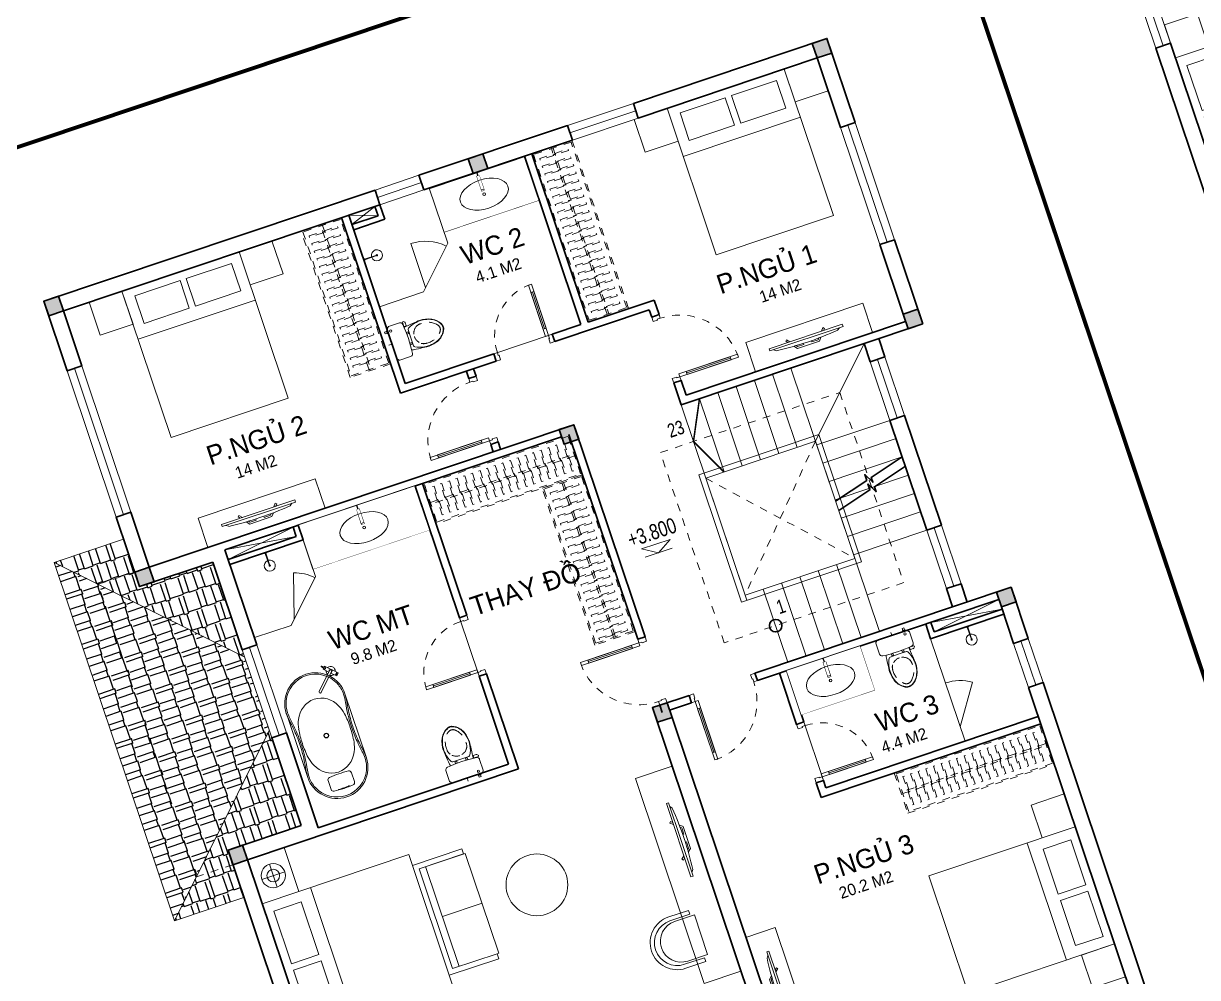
# Model space of a CAD drawing. Header units: metres. Extents: x 568336 to 569219, y 2065964 to 2066430.
# Drawn here: x 568359.15 to 568374.36, y 2066058.26 to 2066070.62 of the extents above; entities that cross this region are included whole.
import ezdxf

# ---------------------------------------------------------------- set-up
doc = ezdxf.new("R2010")
doc.units = ezdxf.units.M
for name, pattern in [('CENTER', [2, 1.25, -0.25, 0.25, -0.25]), ('DASHED', [0.75, 0.5, -0.25]), ('HIDDEN', [0.375, 0.25, -0.125]), ('HIDDEN2', [0.1875, 0.125, -0.0625]), ('X-5M-G-MB PHONGNGU$0$HIDDEN2', [0.1875, 0.125, -0.0625]), ('xref-thap C (mb tang 32-2)$0$HIDDEN', [0.375, 0.25, -0.125]), ('Xref-VCMT-BT3 - tuong bao$0$HIDDEN', [0.375, 0.25, -0.125])]:
    doc.linetypes.add(name, pattern=pattern)
doc.layers.get('0').update_dxf_attribs({"linetype": 'CONTINUOUS'})
doc.layers.get('DEFPOINTS').update_dxf_attribs({"linetype": 'CONTINUOUS'})
for name, color, linetype, lineweight in [('-CONCRETE', 1, 'CONTINUOUS', 35), ('-DOOR', 137, 'CONTINUOUS', 9), ('-FURNITURE', 46, 'CONTINUOUS', 9), ('-HIDE', 3, 'HIDDEN', 13), ('-KH', 143, 'CONTINUOUS', 13), ('-LINE1', 7, 'CONTINUOUS', 18), ('-RANH GIOI KHU DAT', 12, 'CENTER', 18), ('-TEXT', 7, 'CONTINUOUS', 15), ('-WALL', 4, 'CONTINUOUS', 35), ('Bighome_khuat', 251, 'DASHED', 5), ('TEXT25', 2, 'CONTINUOUS', 13)]:
    doc.layers.add(name, color=color, linetype=linetype, lineweight=lineweight)
doc.layers.add('-HATCH CONCRETE', color=54, linetype='CONTINUOUS')
doc.layers.add('13. NET HATCH', color=252, linetype='CONTINUOUS')
doc.styles.add('1', font='arial.ttf')
doc.styles.add('T1', font='', dxfattribs={"height": 200})
doc.styles.get('T1').set_extended_font_data('VNgeometric Light')

# ---------------------------------------------------------------- blocks, each defined once
blk = doc.blocks.new('A$C32e20c34')
blk.add_line((657, 2050), (657, 450))
for points in [[(0, 2050), (450, 2050), (450, 2500), (0, 2500)], [(109, 1910), (485.5, 1910), (485.5, 1292.5), (109, 1292.5)], [(109, 590), (485.5, 590), (485.5, 1207.5), (109, 1207.5)], [(0, 450), (450, 450), (450, 0), (0, 0)]]:
    blk.add_lwpolyline(points, close=True)
blk.add_lwpolyline([(0, 2050), (2000, 2050), (2000, 450), (0, 450), (0, 2050)])
blk = doc.blocks.new('A$C5C575821')
at = {"layer": '-CONCRETE'}
h = blk.add_hatch(color=256, dxfattribs=at)
h.dxf.hatch_style = 1
h.paths.add_polyline_path([(0, 200), (0, 0), (200, 0), (200, 200)])
blk.add_lwpolyline([(0, 0), (200, 0), (200, 200), (0, 200)], close=True, dxfattribs=at)
blk = doc.blocks.new('LUOI M1')
at = {"layer": '-WALL'}
for p in [(-200, 13100), (4600, 13100), (8100, 13100), (-200, 9400), (4600, 9400), (8100, 9400), (-200, 5600), (4600, 5600), (8100, 5600), (-200, -200), (4600, -200), (8100, -200)]:
    blk.add_blockref('A$C5C575821', p, dxfattribs=at)
blk = doc.blocks.new('BT1-T2')
at = {"layer": '-DOOR'}
blk.add_lwpolyline([(203987, 45426), (204187, 45426), (204187, 44626), (203987, 44626)], close=True, dxfattribs=at)
blk.add_lwpolyline([(204087, 45426), (204087, 44626)], dxfattribs=at)
at = {"layer": '-RANH GIOI KHU DAT', "linetype": 'HIDDEN', "ltscale": 10, "const_width": 50}
blk.add_lwpolyline([(193687, 28101), (206187, 28101), (206187, 48101), (193687, 48101)], close=True, dxfattribs=at)
at = {"layer": '-WALL'}
for p, q in [((203987, 42201), (203987, 44626)), ((204187, 44626), (203987, 44626)), ((204187, 42201), (204187, 44626))]:
    blk.add_line(p, q, dxfattribs=at)
at = {"layer": '-CONCRETE', "xscale": -1}
blk.add_blockref('LUOI M1', (203987, 32801), dxfattribs=at)
at = {"layer": '-FURNITURE', "rotation": 180}
blk.add_blockref('A$C32e20c34', (203987, 44876), dxfattribs=at)
blk = doc.blocks.new('Sink_Cicle')
blk.add_lwpolyline([(17, -50), (-17, -50), (-18, -252), (17, -252)], close=True)
blk.add_circle((0, -300), 17.5)
at = {"layer": 'DEFPOINTS'}
blk.add_line((0, -100), (0, 0), dxfattribs=at)
blk.add_wipeout([(17, -50), (-17, -50), (-18, -252), (17, -252)])
at = {"layer": '-FURNITURE', "linetype": 'Continuous'}
blk.add_ellipse((0, -300), major_axis=(-325, 0), ratio=0.584615, dxfattribs=at)
blk.add_line((-18, -237), (17, -237))
blk = doc.blocks.new('*U192')
at = {"ltscale": 300}
blk.add_lwpolyline([(0, 0), (1300, 0), (1300, -600), (0, -600)], close=True, dxfattribs=at)
blk.add_wipeout([(0, 0), (1300, 0), (1300, -600), (0, -600)], dxfattribs=at)
blk.add_blockref('Sink_Cicle', (650, 0), dxfattribs=at)
blk = doc.blocks.new('*U88')
at = {"color": 251}
blk.add_line((-70, 100), (-70, 700), dxfattribs=at)
for points in [[(-50, 0), (-50, 800), (-90, 800), (-90, 0)], [(-50, 100), (-90, 100), (-90, 700), (-50, 700)], [(-900, -100), (-840, -100), (-840, -40), (-850, -40), (-850, 0), (-900, 0)], [(0, -100), (-60, -100), (-60, -40), (-50, -40), (-50, 0), (0, 0)]]:
    blk.add_lwpolyline(points, close=True)
at = {"layer": 'Bighome_khuat', "linetype": 'Xref-VCMT-BT3 - tuong bao$0$HIDDEN'}
blk.add_arc((-50, 0), 800, 90, 180, dxfattribs=at)
blk = doc.blocks.new('*U191')
at = {"ltscale": 300}
blk.add_lwpolyline([(0, 0), (1600, 0), (1600, -600), (0, -600)], close=True, dxfattribs=at)
blk.add_wipeout([(0, 0), (1600, 0), (1600, -600), (0, -600)], dxfattribs=at)
blk.add_blockref('Sink_Cicle', (800, 0), dxfattribs=at)
blk = doc.blocks.new('A$C52EE6B0C')
for p, q in [((-17.21, 15.73), (17.22, 15.73)), ((-17.21, -15.76), (17.25, -15.76))]:
    blk.add_line(p, q)
for radius in [1.2, 1.06]:
    blk.add_circle((0, -0.01), radius)
for centre, radius, start, end in [((-17.24, -0.01), 15.75, 90.00005, 180.00602), ((-17.21, 0), 15.03, 114.01434, 180.05883), ((-17.26, 0.1), 14.92, 89.8926, 114.01434), ((-18.18, -21.57), 37.31, 80.32537, 88.55949), ((-17.86, -16.41), 31.44, 80.9553, 88.85173), ((3.49, 116.01), 102.69, 260.80643, 264.35645), ((-5.42, -2.21), 14.69, 98.51976, 117.85129), ((10, 158.8), 145.24, 261.32176, 262.65662), ((-0.88, 77.07), 62.8, 262.97229, 270.8035), ((-0.26, -36.68), 49.55, 89.69838, 98.51976), ((-0.44, 89.41), 75.84, 265.33614, 270.33552), ((0.89, 77.07), 62.8, 269.1965, 277.02771), ((0.58, 84.46), 70.9, 269.53626, 275.75097), ((0.27, -36.68), 49.55, 81.48024, 90.30162), ((5.43, -2.21), 14.69, 62.14871, 81.48024), ((-18.44, 226.88), 214.55, 276.99221, 278.59677), ((-9.99, 158.8), 145.24, 277.34338, 278.67824), ((18.19, -21.57), 37.31, 91.44051, 99.67463), ((17.5, -11.01), 26.04, 90.57162, 98.52624), ((17.38, 0.65), 14.38, 65.52402, 90.57162), ((17.25, -0.01), 15.75, 359.99398, 89.99995), ((17.03, -0.12), 15.22, 0.40185, 65.52402), ((-7.45, -0.4), 12.19, 113.36694, 178.17202), ((7.46, -0.4), 12.19, 1.82798, 66.63306), ((28.3, 2.77), 0.286, 160.80789, 185.67758), ((1.03, 0.06), 27.11, 359.84479, 5.67758), ((28.15, 2.82), 0.123, 123.47411, 160.80789), ((28.12, 2.87), 0.0732, 85.79125, 123.47411), ((28.11, 2.83), 0.109, 39.09426, 85.79125), ((27.99, 2.72), 0.275, 4.9413, 41.00239), ((1.84, 0.05), 26.56, 359.86069, 5.81543), ((-17.24, -0.02), 15.75, 179.99398, 269.99995), ((-17.21, -0.03), 15.03, 179.94113, 245.98566), ((-7.45, 0.37), 12.19, 181.82798, 246.63306), ((7.46, 0.37), 12.19, 293.36694, 358.17202), ((17.25, -0.02), 15.75, 270.00005, 0.00602), ((17.03, 0.09), 15.22, 294.47598, 359.59814), ((1.03, -0.09), 27.11, 354.32242, 0.15521), ((28.3, -2.8), 0.286, 174.32242, 199.19211), ((28.15, -2.85), 0.123, 199.19211, 236.52589), ((28.12, -2.89), 0.0732, 236.52589, 274.20875), ((28.11, -2.86), 0.109, 274.20875, 320.90574), ((27.99, -2.75), 0.275, 318.99761, 355.0587), ((1.84, -0.08), 26.56, 354.18457, 0.13931), ((-5.42, 2.18), 14.69, 242.14871, 261.48024), ((5.43, 2.18), 14.69, 278.51976, 297.85129), ((-17.26, -0.13), 14.92, 245.98566, 270.1074), ((-18.18, 21.54), 37.31, 271.44051, 279.67463), ((-17.86, 16.38), 31.44, 271.14827, 279.0447), ((3.49, -116.04), 102.69, 95.64355, 99.19357), ((10, -158.82), 145.24, 97.34338, 98.67824), ((-0.88, -77.1), 62.8, 89.1965, 97.02771), ((-0.26, 36.65), 49.55, 261.48024, 270.30162), ((-0.44, -89.44), 75.84, 89.66448, 94.66386), ((0.27, 36.65), 49.55, 269.69838, 278.51976), ((0.58, -84.49), 70.9, 84.24903, 90.46374), ((0.89, -77.1), 62.8, 82.97229, 90.8035), ((-18.44, -226.91), 214.55, 81.40323, 83.00779), ((-9.99, -158.82), 145.24, 81.32176, 82.65662), ((18.19, 21.54), 37.31, 260.32537, 268.55949), ((17.5, 10.99), 26.04, 261.47376, 269.42838), ((17.38, -0.67), 14.38, 269.42838, 294.47598)]:
    blk.add_arc(centre, radius, start, end)
at = {"layer": 'DEFPOINTS'}
for tag, p in [('MODELNUMBER', (0, 0)), ('TRADENAME', (0, 0)), ('PRODUCT', (0, 0)), ('MATERIAL', (0, -0.01))]:
    blk.add_attdef(tag, p, '', height=0.001, dxfattribs=at)
blk = doc.blocks.new('A$C4D835AF5')
at = {"layer": '-FURNITURE', "ltscale": 8}
for p, q in [((-3.94, 0.33), (-3.94, 0.87)), ((-3.86, 0.31), (-3.92, 0.31)), ((3.15, 0.91), (-3.9, 0.91)), ((-3.55, 0.46), (-3.55, 0.49)), ((-3.34, 0.49), (-3.34, 0.46)), ((-0.59, 0), (-0.59, -12.09)), ((0.59, 0), (0.59, -12.09)), ((3.15, -0.91), (3.15, 0.91)), ((3.17, 0.9), (3.15, 0.9)), ((3.17, -0.9), (3.17, 0.9)), ((3.19, 0.91), (3.98, 0.91)), ((4, -0.89), (4, 0.89)), ((-3.94, -0.87), (-3.94, -0.33)), ((-3.86, -0.31), (-3.92, -0.31)), ((-0.59, -0.91), (-3.9, -0.91)), ((-3.7, -0.45), (-3.7, -0.42)), ((-3.63, -0.46), (-3.62, -0.45)), ((-3.59, -0.47), (-3.59, -0.46)), ((-3.52, -0.47), (-3.52, -0.47)), ((-3.48, -0.49), (-3.49, -0.47)), ((-3.41, -0.49), (-3.4, -0.47)), ((-3.37, -0.47), (-3.37, -0.47)), ((-3.3, -0.47), (-3.3, -0.46)), ((-3.26, -0.46), (-3.27, -0.45)), ((-3.19, -0.45), (-3.19, -0.42)), ((3.15, -0.91), (0.59, -0.91)), ((3.17, -0.9), (3.15, -0.9)), ((3.19, -0.91), (3.98, -0.91))]:
    blk.add_line(p, q, dxfattribs=at)
for radius in [0.311, 0.264]:
    blk.add_circle((3.58, 0), radius, dxfattribs=at)
for centre, radius, start, end in [((-5.16, 0), 0.25, 92.26055, 178.09314), ((-5.17, -0.01), 0.24, 175.39887, 267.68368), ((-5.41, -2528.91), 2529.16, 89.96608, 89.99458), ((-3.9, 0.87), 0.0394, 90, 180), ((-3.92, 0.33), 0.0197, 180, 270), ((-3.44, -0.18), 0.68, 90.01556, 98.89807), ((-3.45, -0.18), 0.68, 81.10193, 89.98434), ((0, 0), 2.36, 22.54031, 157.45969), ((0, 0), 0.787, 318.59038, 221.40962), ((0, 0), 0.591, 0, 180), ((3.19, 0.89), 0.0197, 90, 180), ((3.98, 0.89), 0.0197, 0, 90), ((-4.56, 275.44), 275.69, 269.87137, 270.13441), ((-3.92, -0.33), 0.0197, 90, 180), ((-3.9, -0.87), 0.0394, 180, 270), ((-3.69, -0.45), 0.0116, 184.97306, 258.03407), ((-3.65, -0.25), 0.212, 257.28159, 272.58374), ((-3.64, -0.45), 0.0113, 272.46568, 345.44763), ((-3.58, -0.47), 0.0111, 186.41498, 247.44266), ((-3.54, -0.29), 0.191, 257.51752, 274.78533), ((-3.53, -0.47), 0.013, 270.86275, 343.93336), ((-3.47, -0.49), 0.0123, 192.37903, 260.14229), ((-3.45, -0.3), 0.207, 262.20059, 277.93411), ((-3.42, -0.49), 0.0113, 277.30775, 350.61998), ((-3.36, -0.47), 0.012, 194.1286, 259.0417), ((-3.34, -0.27), 0.209, 264.20628, 279.02841), ((-3.31, -0.47), 0.013, 269.18756, 350.22193), ((-3.25, -0.45), 0.0111, 194.19217, 261.8514), ((-3.24, -0.24), 0.225, 267.1756, 281.67278), ((-3.2, -0.45), 0.0128, 280.60322, 352.14738), ((0, 0), 2.36, 202.54031, 255.4906), ((0, 0), 2.36, 284.50926, 337.45969), ((3.19, -0.89), 0.0197, 180, 270), ((3.98, -0.89), 0.0197, 270, 0), ((0, -12.09), 0.591, 180, 0)]:
    blk.add_arc(centre, radius, start, end, dxfattribs=at)
blk.add_ellipse((-3.44, 0), major_axis=(0.555, 0), ratio=0.849194, dxfattribs=at)
for tag, p in [('MODELNUMBER', (0, 0.01)), ('TRADENAME', (0, 0.01)), ('PRODUCT', (0, 0.01)), ('MATERIAL', (0, 0))]:
    blk.add_attdef(tag, p, '', height=0.001, dxfattribs=at)
blk = doc.blocks.new('A$C513779E1')
at = {"layer": '-FURNITURE', "ltscale": 5}
for p, q in [((-156, -560), (-156, -682)), ((164, -561), (164, -682))]:
    blk.add_line(p, q, dxfattribs=at)
for centre, radius, start, end in [((-121, -560), 34.2, 97.7975, 180.4786), ((-1, -2204), 1683, 85.3853, 94.2746), ((130, -561), 34.2, 359.5588, 82.2399), ((-122, -683), 34.2, 179.465, 262.1462), ((-1, 962), 1683, 265.7382, 274.6274), ((130, -682), 34.2, 277.7038, 0.3849)]:
    blk.add_arc(centre, radius, start, end, dxfattribs=at)
at = {"layer": '-FURNITURE', "ltscale": 8}
ref = blk.add_blockref('A$C4D835AF5', (-319, 776), dxfattribs=dict(at, xscale=-25.08682081009749, yscale=25.08682081009749, zscale=25.08682081009749, rotation=45))
ref.add_attrib('MODELNUMBER', 'K-T97328-4', (-319, 776), dxfattribs={"layer": 'DEFPOINTS', "height": 0.0251, "rotation": 225})
ref.add_attrib('TRADENAME', 'PURIST', (-319, 776), dxfattribs={"layer": 'DEFPOINTS', "height": 0.0251, "rotation": 225})
ref.add_attrib('PRODUCT', 'BATH FILLER', (-319, 776), dxfattribs={"layer": 'DEFPOINTS', "height": 0.0251, "rotation": 225})
ref.add_attrib('MATERIAL', 'PREMIUM MATERIALS', (-319, 776), dxfattribs={"layer": 'DEFPOINTS', "height": 0.0251, "rotation": 225})
at = {"layer": '-FURNITURE', "xscale": 25.39829667096628, "yscale": 25.39829667096628, "zscale": 25.39829667096628, "rotation": 270}
blk.add_blockref('A$C52EE6B0C', (0, 0), dxfattribs=at).add_auto_attribs({'MODELNUMBER': 'K-1800', 'TRADENAME': 'ABRAZO', 'PRODUCT': 'BATH', 'MATERIAL': 'LITHOCAST'})
blk = doc.blocks.new('shower')
for points in [[(180919, -32316), (180912, -32316), (180912, -32147), (180919, -32147)], [(180929, -32327), (180902, -32327), (180902, -32316), (180929, -32316)]]:
    blk.add_lwpolyline(points, close=True)
for radius, start, end in [(72, 272.7907, 267.2093), (8.35, 294.8355, 245.1645)]:
    blk.add_arc((180916, -32147), radius, start, end)
blk = doc.blocks.new('A$C18091ED7')
for p, q in [((0, -42), (0, 0)), ((146, -27), (179, -27)), ((146, -27), (146, -30)), ((146, -30), (166, -30)), ((153, -37), (146, -30)), ((152, 0), (152, -27)), ((152, 0), (179, 0)), ((153, -37), (166, -37)), ((153, -40), (153, -37)), ((153, -40), (178, -40)), ((153, -40), (178, -40)), ((153, -40), (153, -42)), ((185, -30), (166, -30)), ((178, -37), (166, -37)), ((185, -30), (178, -37)), ((178, -37), (178, -40)), ((178, -40), (178, -42)), ((179, 0), (179, -27)), ((179, -27), (185, -27)), ((185, -27), (185, -30)), ((-83, -267), (-83, -300)), ((-83, -278), (-83, -288)), ((-61, -290), (-83, -290)), ((-63, -265), (-81, -265)), ((-61, -267), (-61, -300)), ((61, -267), (61, -300)), ((61, -290), (83, -290)), ((63, -265), (81, -265)), ((83, -267), (83, -300)), ((83, -278), (83, -288)), ((165, -262), (165, -290)), ((168, -260), (228, -260)), ((168, -292), (207, -292)), ((231, -274), (231, -262))]:
    blk.add_line(p, q)
for points in [[(230, -219, -0.137407), (225, -235), (222, -241, -0.236081), (198, -255, -0.051961), (-198, -255, -0.236081), (-222, -241), (-225, -235, -0.137407), (-230, -219), (-230, -72, -0.198912), (-226, -63), (-209, -46, -0.198912), (-200, -42), (0, -42), (200, -42, -0.198912), (209, -46), (226, -63, -0.198912), (230, -72)], [(144, -619, -0.212405), (26, -734, -0.027685), (-1, -739, -0.022279), (-26, -734, -0.212405), (-144, -619, -0.142796), (-167, -428, -0.093005), (-128, -309, -0.256439), (-111, -300), (0, -300), (111, -300, -0.256439), (128, -309, -0.093005), (167, -428, -0.142796)]]:
    blk.add_lwpolyline(points, format="xyb", close=True)
at = {"linetype": 'xref-thap C (mb tang 32-2)$0$HIDDEN', "ltscale": 100}
blk.add_lwpolyline([(61, -669, -0.199031), (0, -699, -0.199031), (-61, -669, -0.218924), (-132, -478, -0.153791), (-112, -404, -0.236701), (0, -348, -0.236701), (112, -404, -0.153791), (132, -478, -0.218924)], format="xyb", close=True, dxfattribs=at)
blk.add_circle((166, -78), 13.9)
for centre, radius, start, end in [((-81, -267), 1.98, 90, 180), ((-63, -267), 1.98, 0, 90), ((63, -267), 1.98, 90, 180), ((81, -267), 1.98, 0, 90), ((168, -262), 2.47, 90, 180), ((168, -290), 2.47, 180, 270), ((207, -277), 15.5, 270, 306.4659), ((168, -225), 80.1, 306.4659, 320.3123), ((228, -274), 2.47, 320.3123, 0)]:
    blk.add_arc(centre, radius, start, end)
for points in [[(-156, -259), (-157, -267), (-164, -328), (-169, -385), (-184, -528), (-136, -679), (-50, -735), (-20, -741), (0, -744)], [(156, -259), (157, -267), (164, -328), (169, -385), (184, -528), (136, -679), (50, -735), (20, -741), (0, -744)]]:
    blk.add_open_spline(points, degree=3, knots=[130.613938, 130.613938, 130.613938, 130.613938, 152.852109, 311.129351, 417.703951, 561.383393, 697.692632, 710.812262, 710.812262, 710.812262, 710.812262])
blk = doc.blocks.new('*U96')
at = {"color": 251}
blk.add_line((-70, 100), (-70, 600), dxfattribs=at)
for points in [[(-50, 0), (-50, 700), (-90, 700), (-90, 0)], [(-50, 100), (-90, 100), (-90, 600), (-50, 600)], [(-800, -100), (-740, -100), (-740, -40), (-750, -40), (-750, 0), (-800, 0)], [(0, -100), (-60, -100), (-60, -40), (-50, -40), (-50, 0), (0, 0)]]:
    blk.add_lwpolyline(points, close=True)
at = {"layer": 'Bighome_khuat', "linetype": 'Xref-VCMT-BT3 - tuong bao$0$HIDDEN'}
blk.add_arc((-50, 0), 700, 90, 180, dxfattribs=at)
blk = doc.blocks.new('DANH COT')
at = {"layer": '-KH'}
blk.add_line((0, 0), (368, 0), dxfattribs=at)
blk.add_lwpolyline([(379, 118), (-11, 118), (184, 0)], close=True, dxfattribs=at)
blk.add_solid([(184, 0), (184, 118), (379, 118), (184, 0)], dxfattribs=at)
at = {"layer": '-TEXT', "style": '1', "width": 0.75}
blk.add_attdef('CAODO', (-142, 178), '', height=180, dxfattribs=at)
blk = doc.blocks.new('*U175')
at = {"ltscale": 300}
blk.add_lwpolyline([(0, 0), (1000, 0), (1000, -600), (0, -600)], close=True, dxfattribs=at)
blk.add_wipeout([(0, 0), (1000, 0), (1000, -600), (0, -600)], dxfattribs=at)
blk.add_blockref('Sink_Cicle', (500, 0), dxfattribs=at)
blk = doc.blocks.new('*U189')
at = {"linetype": 'X-5M-G-MB PHONGNGU$0$HIDDEN2'}
for points in [[(0, 600), (0, 0), (2182, 0), (2182, 600)], [(2162, 580), (2162, 20), (20, 20), (20, 580)], [(2162, 287), (2162, 313), (20, 313), (20, 287)], [(114, 319), (109, 319), (109, 280), (114, 280)], [(228, 319), (223, 319), (223, 280), (228, 280)], [(342, 319), (337, 319), (337, 280), (342, 280)], [(456, 319), (451, 319), (451, 280), (456, 280)], [(570, 319), (565, 319), (565, 280), (570, 280)], [(684, 319), (679, 319), (679, 280), (684, 280)], [(798, 319), (793, 319), (793, 280), (798, 280)], [(912, 319), (907, 319), (907, 280), (912, 280)], [(1026, 319), (1021, 319), (1021, 280), (1026, 280)], [(1140, 319), (1135, 319), (1135, 280), (1140, 280)], [(1254, 319), (1249, 319), (1249, 280), (1254, 280)], [(1368, 319), (1363, 319), (1363, 280), (1368, 280)], [(1482, 319), (1477, 319), (1477, 280), (1482, 280)], [(1596, 319), (1591, 319), (1591, 280), (1596, 280)], [(1710, 319), (1705, 319), (1705, 280), (1710, 280)], [(1824, 319), (1819, 319), (1819, 280), (1824, 280)], [(1938, 319), (1933, 319), (1933, 280), (1938, 280)], [(2052, 319), (2047, 319), (2047, 280), (2052, 280)]]:
    blk.add_lwpolyline(points, close=True, dxfattribs=at)
for points in [[(122, 313), (122, 515), (100, 515), (100, 313)], [(236, 313), (236, 515), (214, 515), (214, 313)], [(350, 313), (350, 515), (328, 515), (328, 313)], [(464, 313), (464, 515), (442, 515), (442, 313)], [(578, 313), (578, 515), (556, 515), (556, 313)], [(692, 313), (692, 515), (670, 515), (670, 313)], [(806, 313), (806, 515), (784, 515), (784, 313)], [(920, 313), (920, 515), (898, 515), (898, 313)], [(1034, 313), (1034, 515), (1012, 515), (1012, 313)], [(1148, 313), (1148, 515), (1126, 515), (1126, 313)], [(1262, 313), (1262, 515), (1240, 515), (1240, 313)], [(1376, 313), (1376, 515), (1354, 515), (1354, 313)], [(1490, 313), (1490, 515), (1468, 515), (1468, 313)], [(1604, 313), (1604, 515), (1582, 515), (1582, 313)], [(1718, 313), (1718, 515), (1696, 515), (1696, 313)], [(1832, 313), (1832, 515), (1810, 515), (1810, 313)], [(1946, 313), (1946, 515), (1924, 515), (1924, 313)], [(2060, 313), (2060, 515), (2038, 515), (2038, 313)], [(100, 287), (100, 92), (122, 92), (122, 287)], [(214, 287), (214, 92), (236, 92), (236, 287)], [(328, 287), (328, 92), (350, 92), (350, 287)], [(442, 287), (442, 92), (464, 92), (464, 287)], [(556, 287), (556, 92), (578, 92), (578, 287)], [(670, 287), (670, 92), (692, 92), (692, 287)], [(784, 287), (784, 92), (806, 92), (806, 287)], [(898, 287), (898, 92), (920, 92), (920, 287)], [(1012, 287), (1012, 92), (1034, 92), (1034, 287)], [(1126, 287), (1126, 92), (1148, 92), (1148, 287)], [(1240, 287), (1240, 92), (1262, 92), (1262, 287)], [(1354, 287), (1354, 92), (1376, 92), (1376, 287)], [(1468, 287), (1468, 92), (1490, 92), (1490, 287)], [(1582, 287), (1582, 92), (1604, 92), (1604, 287)], [(1696, 287), (1696, 92), (1718, 92), (1718, 287)], [(1810, 287), (1810, 92), (1832, 92), (1832, 287)], [(1924, 287), (1924, 92), (1946, 92), (1946, 287)], [(2038, 287), (2038, 92), (2060, 92), (2060, 287)]]:
    blk.add_lwpolyline(points, dxfattribs=at)
blk = doc.blocks.new('XR.MB.LM123$0$tvi 1')
blk.add_lwpolyline([(29, 0), (29, -1000), (0, -1000), (0, 0)], close=True)
for points in [[(29, -50), (52, -81)], [(-24, -236), (-39, -252)], [(0, -285), (-39, -252)], [(0, -256), (-24, -236)], [(70, -315), (111, -350), (111, -650), (70, -685)], [(89, -446), (89, -360), (71, -345)], [(89, -446), (73, -446)], [(89, -554), (89, -640), (71, -655)], [(89, -554), (73, -554)], [(0, -715), (-39, -748)], [(-24, -764), (-39, -748)], [(0, -744), (-24, -764)], [(29, -950), (52, -919)]]:
    blk.add_lwpolyline(points)
blk.add_arc((-4025, -500), 4099, 354.1311, 5.8689)
blk = doc.blocks.new('A$C326cba7f')
at = {"layer": '-FURNITURE'}
for p, q in [((0, 23), (0, 700)), ((0, 700), (1500, 700)), ((1432, 632), (68, 632)), ((68, 632), (68, 23)), ((1432, 0), (1432, 632)), ((1432, 23), (1432, 632)), ((1500, 700), (1500, 23)), ((68, 542), (1432, 542)), ((750, 0), (750, 542)), ((68, 23), (0, 23)), ((68, 23), (68, 0)), ((68, 0), (1432, 0)), ((1432, 0), (1432, 23)), ((1500, 23), (1432, 23))]:
    blk.add_line(p, q, dxfattribs=at)
blk = doc.blocks.new('A$C8a974c9c')
for p, q in [((1750, 2957), (1750, 2643)), ((1593, 2800), (1908, 2800)), ((1343, 2500), (1343, 700)), ((1750, 243), (1750, 557)), ((1593, 400), (1908, 400))]:
    blk.add_line(p, q)
for points in [[(2000, 3100), (1500, 3100), (1500, 2500), (2000, 2500)], [(1891, 2360), (1514, 2360), (1514, 1643), (1891, 1643)], [(1891, 840), (1514, 840), (1514, 1558), (1891, 1558)], [(2000, 100), (1500, 100), (1500, 700), (2000, 700)]]:
    blk.add_lwpolyline(points, close=True)
blk.add_lwpolyline([(2000, 2500), (0, 2500), (0, 700), (2000, 700), (2000, 2500)])
for centre, radius in [((1750, 2800), 157), ((1750, 2800), 82.4), ((1750, 400), 157), ((1750, 400), 82.4)]:
    blk.add_circle(centre, radius)
blk = doc.blocks.new('*U194')
at = {"linetype": 'X-5M-G-MB PHONGNGU$0$HIDDEN2'}
for points in [[(0, 600), (0, 0), (2182, 0), (2182, 600)], [(2162, 580), (2162, 20), (20, 20), (20, 580)], [(2162, 287), (2162, 313), (20, 313), (20, 287)], [(114, 319), (109, 319), (109, 280), (114, 280)], [(228, 319), (223, 319), (223, 280), (228, 280)], [(342, 319), (337, 319), (337, 280), (342, 280)], [(456, 319), (451, 319), (451, 280), (456, 280)], [(570, 319), (565, 319), (565, 280), (570, 280)], [(684, 319), (679, 319), (679, 280), (684, 280)], [(798, 319), (793, 319), (793, 280), (798, 280)], [(912, 319), (907, 319), (907, 280), (912, 280)], [(1026, 319), (1021, 319), (1021, 280), (1026, 280)], [(1140, 319), (1135, 319), (1135, 280), (1140, 280)], [(1254, 319), (1249, 319), (1249, 280), (1254, 280)], [(1368, 319), (1363, 319), (1363, 280), (1368, 280)], [(1482, 319), (1477, 319), (1477, 280), (1482, 280)], [(1596, 319), (1591, 319), (1591, 280), (1596, 280)], [(1710, 319), (1705, 319), (1705, 280), (1710, 280)], [(1824, 319), (1819, 319), (1819, 280), (1824, 280)], [(1938, 319), (1933, 319), (1933, 280), (1938, 280)], [(2052, 319), (2047, 319), (2047, 280), (2052, 280)]]:
    blk.add_lwpolyline(points, close=True, dxfattribs=at)
for points in [[(122, 313), (122, 515), (100, 515), (100, 313)], [(236, 313), (236, 515), (214, 515), (214, 313)], [(350, 313), (350, 515), (328, 515), (328, 313)], [(464, 313), (464, 515), (442, 515), (442, 313)], [(578, 313), (578, 515), (556, 515), (556, 313)], [(692, 313), (692, 515), (670, 515), (670, 313)], [(806, 313), (806, 515), (784, 515), (784, 313)], [(920, 313), (920, 515), (898, 515), (898, 313)], [(1034, 313), (1034, 515), (1012, 515), (1012, 313)], [(1148, 313), (1148, 515), (1126, 515), (1126, 313)], [(1262, 313), (1262, 515), (1240, 515), (1240, 313)], [(1376, 313), (1376, 515), (1354, 515), (1354, 313)], [(1490, 313), (1490, 515), (1468, 515), (1468, 313)], [(1604, 313), (1604, 515), (1582, 515), (1582, 313)], [(1718, 313), (1718, 515), (1696, 515), (1696, 313)], [(1832, 313), (1832, 515), (1810, 515), (1810, 313)], [(1946, 313), (1946, 515), (1924, 515), (1924, 313)], [(2060, 313), (2060, 515), (2038, 515), (2038, 313)], [(100, 287), (100, 92), (122, 92), (122, 287)], [(214, 287), (214, 92), (236, 92), (236, 287)], [(328, 287), (328, 92), (350, 92), (350, 287)], [(442, 287), (442, 92), (464, 92), (464, 287)], [(556, 287), (556, 92), (578, 92), (578, 287)], [(670, 287), (670, 92), (692, 92), (692, 287)], [(784, 287), (784, 92), (806, 92), (806, 287)], [(898, 287), (898, 92), (920, 92), (920, 287)], [(1012, 287), (1012, 92), (1034, 92), (1034, 287)], [(1126, 287), (1126, 92), (1148, 92), (1148, 287)], [(1240, 287), (1240, 92), (1262, 92), (1262, 287)], [(1354, 287), (1354, 92), (1376, 92), (1376, 287)], [(1468, 287), (1468, 92), (1490, 92), (1490, 287)], [(1582, 287), (1582, 92), (1604, 92), (1604, 287)], [(1696, 287), (1696, 92), (1718, 92), (1718, 287)], [(1810, 287), (1810, 92), (1832, 92), (1832, 287)], [(1924, 287), (1924, 92), (1946, 92), (1946, 287)], [(2038, 287), (2038, 92), (2060, 92), (2060, 287)]]:
    blk.add_lwpolyline(points, dxfattribs=at)
blk = doc.blocks.new('*U195')
at = {"linetype": 'X-5M-G-MB PHONGNGU$0$HIDDEN2'}
for points in [[(0, 600), (0, 0), (2339, 0), (2339, 600)], [(2319, 580), (2319, 20), (20, 20), (20, 580)], [(2319, 287), (2319, 313), (20, 313), (20, 287)], [(114, 319), (109, 319), (109, 280), (114, 280)], [(228, 319), (223, 319), (223, 280), (228, 280)], [(342, 319), (337, 319), (337, 280), (342, 280)], [(456, 319), (451, 319), (451, 280), (456, 280)], [(570, 319), (565, 319), (565, 280), (570, 280)], [(684, 319), (679, 319), (679, 280), (684, 280)], [(798, 319), (793, 319), (793, 280), (798, 280)], [(912, 319), (907, 319), (907, 280), (912, 280)], [(1026, 319), (1021, 319), (1021, 280), (1026, 280)], [(1140, 319), (1135, 319), (1135, 280), (1140, 280)], [(1254, 319), (1249, 319), (1249, 280), (1254, 280)], [(1368, 319), (1363, 319), (1363, 280), (1368, 280)], [(1482, 319), (1477, 319), (1477, 280), (1482, 280)], [(1596, 319), (1591, 319), (1591, 280), (1596, 280)], [(1710, 319), (1705, 319), (1705, 280), (1710, 280)], [(1824, 319), (1819, 319), (1819, 280), (1824, 280)], [(1938, 319), (1933, 319), (1933, 280), (1938, 280)], [(2052, 319), (2047, 319), (2047, 280), (2052, 280)], [(2166, 319), (2161, 319), (2161, 280), (2166, 280)], [(2280, 319), (2275, 319), (2275, 280), (2280, 280)]]:
    blk.add_lwpolyline(points, close=True, dxfattribs=at)
for points in [[(122, 313), (122, 515), (100, 515), (100, 313)], [(236, 313), (236, 515), (214, 515), (214, 313)], [(350, 313), (350, 515), (328, 515), (328, 313)], [(464, 313), (464, 515), (442, 515), (442, 313)], [(578, 313), (578, 515), (556, 515), (556, 313)], [(692, 313), (692, 515), (670, 515), (670, 313)], [(806, 313), (806, 515), (784, 515), (784, 313)], [(920, 313), (920, 515), (898, 515), (898, 313)], [(1034, 313), (1034, 515), (1012, 515), (1012, 313)], [(1148, 313), (1148, 515), (1126, 515), (1126, 313)], [(1262, 313), (1262, 515), (1240, 515), (1240, 313)], [(1376, 313), (1376, 515), (1354, 515), (1354, 313)], [(1490, 313), (1490, 515), (1468, 515), (1468, 313)], [(1604, 313), (1604, 515), (1582, 515), (1582, 313)], [(1718, 313), (1718, 515), (1696, 515), (1696, 313)], [(1832, 313), (1832, 515), (1810, 515), (1810, 313)], [(1946, 313), (1946, 515), (1924, 515), (1924, 313)], [(2060, 313), (2060, 515), (2038, 515), (2038, 313)], [(2174, 313), (2174, 515), (2152, 515), (2152, 313)], [(2288, 313), (2288, 515), (2266, 515), (2266, 313)], [(100, 287), (100, 92), (122, 92), (122, 287)], [(214, 287), (214, 92), (236, 92), (236, 287)], [(328, 287), (328, 92), (350, 92), (350, 287)], [(442, 287), (442, 92), (464, 92), (464, 287)], [(556, 287), (556, 92), (578, 92), (578, 287)], [(670, 287), (670, 92), (692, 92), (692, 287)], [(784, 287), (784, 92), (806, 92), (806, 287)], [(898, 287), (898, 92), (920, 92), (920, 287)], [(1012, 287), (1012, 92), (1034, 92), (1034, 287)], [(1126, 287), (1126, 92), (1148, 92), (1148, 287)], [(1240, 287), (1240, 92), (1262, 92), (1262, 287)], [(1354, 287), (1354, 92), (1376, 92), (1376, 287)], [(1468, 287), (1468, 92), (1490, 92), (1490, 287)], [(1582, 287), (1582, 92), (1604, 92), (1604, 287)], [(1696, 287), (1696, 92), (1718, 92), (1718, 287)], [(1810, 287), (1810, 92), (1832, 92), (1832, 287)], [(1924, 287), (1924, 92), (1946, 92), (1946, 287)], [(2038, 287), (2038, 92), (2060, 92), (2060, 287)], [(2152, 287), (2152, 92), (2174, 92), (2174, 287)], [(2266, 287), (2266, 92), (2288, 92), (2288, 287)]]:
    blk.add_lwpolyline(points, dxfattribs=at)
blk = doc.blocks.new('*U193')
at = {"linetype": 'X-5M-G-MB PHONGNGU$0$HIDDEN2'}
for points in [[(0, 600), (0, 0), (2509, 0), (2509, 600)], [(2489, 580), (2489, 20), (20, 20), (20, 580)], [(2489, 287), (2489, 313), (20, 313), (20, 287)], [(114, 319), (109, 319), (109, 280), (114, 280)], [(228, 319), (223, 319), (223, 280), (228, 280)], [(342, 319), (337, 319), (337, 280), (342, 280)], [(456, 319), (451, 319), (451, 280), (456, 280)], [(570, 319), (565, 319), (565, 280), (570, 280)], [(684, 319), (679, 319), (679, 280), (684, 280)], [(798, 319), (793, 319), (793, 280), (798, 280)], [(912, 319), (907, 319), (907, 280), (912, 280)], [(1026, 319), (1021, 319), (1021, 280), (1026, 280)], [(1140, 319), (1135, 319), (1135, 280), (1140, 280)], [(1254, 319), (1249, 319), (1249, 280), (1254, 280)], [(1368, 319), (1363, 319), (1363, 280), (1368, 280)], [(1482, 319), (1477, 319), (1477, 280), (1482, 280)], [(1596, 319), (1591, 319), (1591, 280), (1596, 280)], [(1710, 319), (1705, 319), (1705, 280), (1710, 280)], [(1824, 319), (1819, 319), (1819, 280), (1824, 280)], [(1938, 319), (1933, 319), (1933, 280), (1938, 280)], [(2052, 319), (2047, 319), (2047, 280), (2052, 280)], [(2166, 319), (2161, 319), (2161, 280), (2166, 280)], [(2280, 319), (2275, 319), (2275, 280), (2280, 280)], [(2394, 319), (2389, 319), (2389, 280), (2394, 280)]]:
    blk.add_lwpolyline(points, close=True, dxfattribs=at)
for points in [[(122, 313), (122, 515), (100, 515), (100, 313)], [(236, 313), (236, 515), (214, 515), (214, 313)], [(350, 313), (350, 515), (328, 515), (328, 313)], [(464, 313), (464, 515), (442, 515), (442, 313)], [(578, 313), (578, 515), (556, 515), (556, 313)], [(692, 313), (692, 515), (670, 515), (670, 313)], [(806, 313), (806, 515), (784, 515), (784, 313)], [(920, 313), (920, 515), (898, 515), (898, 313)], [(1034, 313), (1034, 515), (1012, 515), (1012, 313)], [(1148, 313), (1148, 515), (1126, 515), (1126, 313)], [(1262, 313), (1262, 515), (1240, 515), (1240, 313)], [(1376, 313), (1376, 515), (1354, 515), (1354, 313)], [(1490, 313), (1490, 515), (1468, 515), (1468, 313)], [(1604, 313), (1604, 515), (1582, 515), (1582, 313)], [(1718, 313), (1718, 515), (1696, 515), (1696, 313)], [(1832, 313), (1832, 515), (1810, 515), (1810, 313)], [(1946, 313), (1946, 515), (1924, 515), (1924, 313)], [(2060, 313), (2060, 515), (2038, 515), (2038, 313)], [(2174, 313), (2174, 515), (2152, 515), (2152, 313)], [(2288, 313), (2288, 515), (2266, 515), (2266, 313)], [(2402, 313), (2402, 515), (2380, 515), (2380, 313)], [(100, 287), (100, 92), (122, 92), (122, 287)], [(214, 287), (214, 92), (236, 92), (236, 287)], [(328, 287), (328, 92), (350, 92), (350, 287)], [(442, 287), (442, 92), (464, 92), (464, 287)], [(556, 287), (556, 92), (578, 92), (578, 287)], [(670, 287), (670, 92), (692, 92), (692, 287)], [(784, 287), (784, 92), (806, 92), (806, 287)], [(898, 287), (898, 92), (920, 92), (920, 287)], [(1012, 287), (1012, 92), (1034, 92), (1034, 287)], [(1126, 287), (1126, 92), (1148, 92), (1148, 287)], [(1240, 287), (1240, 92), (1262, 92), (1262, 287)], [(1354, 287), (1354, 92), (1376, 92), (1376, 287)], [(1468, 287), (1468, 92), (1490, 92), (1490, 287)], [(1582, 287), (1582, 92), (1604, 92), (1604, 287)], [(1696, 287), (1696, 92), (1718, 92), (1718, 287)], [(1810, 287), (1810, 92), (1832, 92), (1832, 287)], [(1924, 287), (1924, 92), (1946, 92), (1946, 287)], [(2038, 287), (2038, 92), (2060, 92), (2060, 287)], [(2152, 287), (2152, 92), (2174, 92), (2174, 287)], [(2266, 287), (2266, 92), (2288, 92), (2288, 287)], [(2380, 287), (2380, 92), (2402, 92), (2402, 287)]]:
    blk.add_lwpolyline(points, dxfattribs=at)
blk = doc.blocks.new('A$C06be1633')
at = {"layer": '-FURNITURE'}
for p, q in [((0, 54), (0, 324)), ((54, 54), (54, 324)), ((648, 324), (648, 54)), ((701, 324), (701, 54)), ((81, 0), (81, 270)), ((621, 270), (621, 0)), ((0, 54), (54, 54)), ((621, 0), (81, 0)), ((648, 54), (701, 54))]:
    blk.add_line(p, q, dxfattribs=at)
for centre, radius in [((351, 324), 351), ((351, 324), 297), ((351, 270), 270)]:
    blk.add_arc(centre, radius, 0, 180, dxfattribs=at)
blk = doc.blocks.new('BT4-T2')
at = {"layer": '13. NET HATCH'}
h = blk.add_hatch(dxfattribs=at)
h.set_pattern_fill('MAIGO-02', color=256, scale=20)
h.set_pattern_definition([(0, (-47396.3, -2844.07), (510, 240), [120, -100, 140, -60, 180, -80]), (0, (-47276.3, -2834.07), (510, 240), [100, -380, 80, -120]), (0, (-47036.3, -2859.07), (510, 240), [60, -620]), (90, (-47396.31, -2844.07), (-170, 240), [230, -730]), (90, (-47276.31, -2844.07), (-170, 240), [225, -735]), (90, (-47176.31, -2844.07), (-170, 240), [210, -750]), (90, (-47036.31, -2859.07), (-170, 240), [230, -730]), (90, (-46976.31, -2859.07), (-170, 240), [230, -730]), (90, (-46796.31, -2844.07), (-170, 240), [220, -740])])
h.paths.add_polyline_path([(189032, -119911), (189032, -118611), (188032, -118611), (188032, -117961), (187082, -117961)])
h.paths.add_polyline_path([(189032, -120911), (187082, -122861), (188032, -122861), (188032, -122211), (189032, -122211)])
h = blk.add_hatch(dxfattribs=at)
h.set_pattern_fill('MAIGO-02', color=256, scale=20, angle=90)
h.set_pattern_definition([(90, (-47396.3, -2844.07), (-240, 510), [120, -100, 140, -60, 180, -80]), (90, (-47406.3, -2724.07), (-240, 510), [100, -380, 80, -120]), (90, (-47381.3, -2484.07), (-240, 510), [60, -620]), (180, (-47396.31, -2844.07), (-240, -170), [230, -730]), (180, (-47396.31, -2724.07), (-240, -170), [225, -735]), (180, (-47396.31, -2624.07), (-240, -170), [210, -750]), (180, (-47381.31, -2484.07), (-240, -170), [230, -730]), (180, (-47381.31, -2424.07), (-240, -170), [230, -730]), (180, (-47396.31, -2244.07), (-240, -170), [220, -740])])
h.paths.add_polyline_path([(189032, -120911), (189032, -119911), (187082, -117961), (187082, -122861)])
at = {"layer": '-DOOR'}
for points in [[(193158, -114810), (192558, -114810)], [(195188, -114810), (196088, -114810)], [(188132, -117661), (188132, -115661)], [(198632, -115861), (198632, -117461)], [(193340, -117211), (194140, -117211)], [(198032, -119661), (198032, -118861)], [(189132, -119811), (189132, -121011)], [(191832, -120311), (191832, -121111)], [(198032, -121161), (198032, -121961)], [(195632, -123011), (195632, -123811)], [(198632, -122911), (198632, -123511)]]:
    blk.add_lwpolyline(points, dxfattribs=at)
for points in [[(196088, -114910), (196088, -114710), (195188, -114710), (195188, -114910)], [(188232, -115661), (188032, -115661), (188032, -117661), (188232, -117661)], [(198532, -117461), (198732, -117461), (198732, -115861), (198532, -115861)], [(197932, -118861), (198132, -118861), (198132, -119661), (197932, -119661)], [(189032, -121011), (189232, -121011), (189232, -119811), (189032, -119811)], [(197932, -121961), (198132, -121961), (198132, -121161), (197932, -121161)], [(198532, -123511), (198732, -123511), (198732, -122911), (198532, -122911)]]:
    blk.add_lwpolyline(points, close=True, dxfattribs=at)
at = {"layer": '-FURNITURE'}
blk.add_line((197532, -122511), (197532, -123911), dxfattribs=at)
for points in [[(192488, -115040), (192132, -114910)], [(192488, -114910), (192132, -115040)], [(192777, -116116), (192777, -115516)], [(189796, -119646), (189981, -119076)], [(197602, -122441), (198532, -122311)], [(197602, -122311), (198532, -122441)], [(193832, -123011), (193332, -123011), (193332, -125811), (193832, -125811)], [(197532, -123716), (197866, -123217)]]:
    blk.add_lwpolyline(points, dxfattribs=at)
for points in [[(189033, -118011), (189033, -118411), (190633, -118411), (190633, -118011)], [(196482, -118111), (196482, -118511), (198082, -118511), (198082, -118111)], [(194432, -125418), (194032, -125418), (194032, -127018), (194432, -127018)]]:
    blk.add_lwpolyline(points, close=True, dxfattribs=at)
blk.add_circle((191682, -123911), 400, dxfattribs=at)
blk.add_arc((197532, -123716), 600, 56.1365, 90, dxfattribs=at)
at = {"layer": '-HIDE', "ltscale": 10}
for points in [[(188032, -122411), (187532, -122411), (187532, -118411), (188032, -118411)], [(195432, -119611), (196932, -121211)], [(196932, -119611), (195432, -121211)]]:
    blk.add_lwpolyline(points, dxfattribs=at)
at = {"layer": '-KH', "linetype": 'HIDDEN2', "ltscale": 5}
blk.add_lwpolyline([(194980, -121711), (194980, -119111), (197432, -119111), (197432, -121711)], close=True, dxfattribs=at)
at = {"layer": '-LINE1'}
for p, q in [((195432, -121281), (195432, -118611)), ((195682, -119611), (195682, -118611)), ((195932, -119611), (195932, -118611)), ((196182, -119611), (196182, -118611)), ((196432, -119611), (196432, -118611)), ((196682, -119611), (196682, -118611)), ((196932, -122211), (196932, -118611)), ((195682, -122211), (195682, -121211)), ((195932, -122211), (195932, -121211)), ((196182, -122211), (196182, -121211)), ((196432, -122211), (196432, -121211)), ((196682, -122211), (196682, -121211))]:
    blk.add_line(p, q, dxfattribs=at)
for points in [[(188032, -122861), (187082, -122861), (187082, -117961), (188032, -117961)], [(187082, -117961), (189032, -119911)], [(196932, -119611), (197932, -118611)], [(196932, -119661), (197932, -119661)], [(196932, -119911), (197932, -119911)], [(196932, -120161), (197932, -120161)], [(196932, -120411), (197932, -120411)], [(196932, -120661), (197932, -120661)], [(187082, -122861), (189032, -120911)], [(196932, -120911), (197932, -120911)], [(196932, -121161), (197932, -121161)]]:
    blk.add_lwpolyline(points, dxfattribs=at)
at = {"layer": '-LINE1', "const_width": 20}
blk.add_lwpolyline([(195682, -118611), (195432, -119111), (195682, -119611)], dxfattribs=at)
at = {"layer": '-LINE1'}
for points in [[(195362, -119541), (197002, -119541), (197002, -121281), (195362, -121281)], [(195432, -119611), (196932, -119611), (196932, -121211), (195432, -121211)]]:
    blk.add_lwpolyline(points, close=True, dxfattribs=at)
at = {"layer": '-RANH GIOI KHU DAT', "linetype": 'HIDDEN', "ltscale": 10, "const_width": 50}
blk.add_lwpolyline([(200732, -112710), (181732, -112710), (181732, -127710), (186732, -132710), (200732, -132710)], close=True, dxfattribs=at)
at = {"layer": '-WALL'}
for p, q in [((188032, -115661), (188032, -114710)), ((192558, -114710), (188032, -114710)), ((192558, -114910), (192558, -114710)), ((195188, -114710), (193158, -114710)), ((195188, -114710), (195188, -114910)), ((198732, -114710), (196088, -114710)), ((198732, -115861), (198732, -114710)), ((188232, -115661), (188232, -114910)), ((192558, -114910), (188232, -114910)), ((192032, -117311), (192032, -114910)), ((192132, -117211), (192132, -114910)), ((192488, -115040), (192488, -114910)), ((192558, -115110), (192558, -114910)), ((194632, -117211), (194632, -114910)), ((198532, -114910), (196088, -114910)), ((198532, -115861), (198532, -114910)), ((192132, -115040), (192488, -115040)), ((192132, -115110), (192558, -115110)), ((198732, -115861), (198532, -115861)), ((193340, -117211), (192132, -117211)), ((193340, -117311), (193340, -117211)), ((194532, -117211), (194140, -117211)), ((194140, -117311), (194140, -117211)), ((195532, -117211), (194632, -117211)), ((195532, -117411), (195532, -117211)), ((193340, -117311), (192032, -117311)), ((192932, -117411), (192932, -117315)), ((193032, -117411), (193032, -117311)), ((195432, -117311), (194140, -117311)), ((195432, -117411), (195432, -117311)), ((193032, -117411), (192932, -117411)), ((195532, -117411), (195432, -117411)), ((198532, -118411), (198532, -117461)), ((198732, -118611), (198732, -117461)), ((188032, -118611), (188032, -117661)), ((188232, -118411), (188232, -117661)), ((192932, -118411), (192932, -118311)), ((193032, -118311), (192932, -118311)), ((193032, -118411), (193032, -118311)), ((195432, -118611), (195432, -118311)), ((195532, -118311), (195432, -118311)), ((195532, -118511), (195532, -118311)), ((194032, -118411), (188232, -118411)), ((194032, -121311), (194032, -118411)), ((189032, -118611), (188032, -118611)), ((189032, -119811), (189032, -118611)), ((189232, -119811), (189232, -118511)), ((193832, -118511), (189232, -118511)), ((191932, -120311), (191932, -118511)), ((193932, -121311), (193932, -118511)), ((195432, -118611), (198732, -118611)), ((198532, -118511), (195532, -118511)), ((197932, -118861), (197932, -118611)), ((198132, -118861), (198132, -118611)), ((197932, -121161), (197932, -119661)), ((198132, -121161), (198132, -119661)), ((191932, -120311), (191832, -120311)), ((191832, -122311), (191832, -121111)), ((191932, -121111), (191832, -121111)), ((191932, -122411), (191932, -121111)), ((194032, -121311), (193932, -121311)), ((188032, -125011), (188032, -122211)), ((189032, -122211), (188032, -122211)), ((193832, -128211), (193832, -122211)), ((193932, -122211), (193832, -122211)), ((193932, -122311), (193932, -122211)), ((194332, -122211), (193932, -122211)), ((194332, -122211), (194332, -122311)), ((195232, -122211), (198732, -122211)), ((195232, -122211), (195232, -122311)), ((198732, -122211), (198732, -122911)), ((188232, -125011), (188232, -122411)), ((191932, -122411), (188232, -122411)), ((191832, -122311), (189232, -122311)), ((194332, -122311), (194032, -122311)), ((194032, -122411), (194032, -128011)), ((198532, -122311), (195232, -122311)), ((195532, -122311), (195532, -123011)), ((195632, -122311), (195632, -123011)), ((197532, -122511), (197532, -122311)), ((197602, -122441), (197602, -122311)), ((198532, -122511), (197532, -122511)), ((198532, -122441), (197602, -122441)), ((195532, -123011), (195632, -123011)), ((198732, -122911), (198532, -122911)), ((198532, -123511), (198532, -128011)), ((195532, -123811), (195532, -124011)), ((195532, -123811), (195632, -123811)), ((195632, -123811), (195632, -123911)), ((195632, -123911), (198532, -123911)), ((195532, -124011), (198532, -124011))]:
    blk.add_line(p, q, dxfattribs=at)
for points in [[(196088, -114910), (196088, -114710)], [(188232, -115661), (188032, -115661)], [(198532, -117461), (198732, -117461)], [(188232, -117661), (188032, -117661)], [(197932, -118861), (198132, -118861)], [(197932, -119661), (198132, -119661)], [(189232, -119811), (189032, -119811)], [(197932, -120161), (197468, -120285), (197468, -120351), (197400, -120224), (197400, -120304), (196932, -120430)], [(197932, -120289), (197468, -120414), (197468, -120480), (197400, -120352), (197400, -120432), (196932, -120558)], [(189232, -122311), (189232, -121011), (189032, -121011), (189032, -122211)], [(197932, -121161), (198132, -121161)], [(197932, -122211), (197932, -121961), (198132, -121961), (198132, -122211)], [(198532, -122411), (198532, -122911)], [(198532, -123511), (198732, -123511)], [(198732, -123511), (198732, -128211)]]:
    blk.add_lwpolyline(points, dxfattribs=at)
blk.add_circle((195682, -121711), 80.5, dxfattribs=at)
at = {"layer": '-DOOR'}
blk.add_blockref('*U96', (194140, -117211), dxfattribs=at)
at = {"layer": '-DOOR', "xscale": -1, "rotation": 90}
for name, p in [('*U88', (192932, -118311)), ('*U96', (191832, -121111))]:
    blk.add_blockref(name, p, dxfattribs=at)
at = {"layer": '-DOOR'}
for name, p, rotation in [('*U88', (195532, -118311), 270), ('*U88', (193932, -121311), 90.00000000000001), ('*U88', (194332, -122311), 180), ('*U96', (195632, -123811), 270)]:
    blk.add_blockref(name, p, dxfattribs=dict(at, rotation=rotation))
at = {"layer": '-FURNITURE'}
for name, p, rotation in [('A$C32e20c34', (188583, -114910), 270), ('A$C32e20c34', (196032, -114910), 270), ('A$C18091ED7', (192090, -116672), 90), ('A$C8a974c9c', (190232, -122311), 180), ('A$C06be1633', (193492, -125550), 90.00000000000001), ('A$C32e20c34', (198532, -124968), 180)]:
    blk.add_blockref(name, p, dxfattribs=dict(at, rotation=rotation))
at = {"layer": '-FURNITURE', "extrusion": (0, 0, -1), "xscale": 0.916666666665974, "yscale": 0.916666666665974, "zscale": -0.916666666665974, "rotation": 270}
for name, p in [('*U189', (-192032, -114910)), ('*U193', (-195182, -114910)), ('*U195', (-193932, -119061))]:
    blk.add_blockref(name, p, dxfattribs=at)
at = {"layer": '-FURNITURE', "xscale": -1}
for name, p, rotation in [('shower', (224459, -296435), 270), ('shower', (8801, -151037), 180), ('A$C18091ED7', (191266, -122353), 180), ('shower', (17116, -154837), 180)]:
    blk.add_blockref(name, p, dxfattribs=dict(at, rotation=rotation))
at = {"layer": '-FURNITURE', "extrusion": (0, 0, -1)}
for p, rotation in [((-189294, -118185), 269.9963102775916), ((-196743, -118285), 269.9963102775916), ((-194258, -125680), 359.9963102775916)]:
    blk.add_blockref('XR.MB.LM123$0$tvi 1', p, dxfattribs=dict(at, rotation=rotation))
at = {"layer": '-FURNITURE', "extrusion": (0, 0, -1), "yscale": 0.916666666665974, "zscale": -0.916666666665974}
for name, p, xscale in [('*U194', (-193932, -119061), 0.916666666665974), ('*U189', (-196532, -124561), -0.916666666665974)]:
    blk.add_blockref(name, p, dxfattribs=dict(at, xscale=xscale))
at = {"layer": '-FURNITURE'}
blk.add_blockref('A$C18091ED7', (197070, -122269), dxfattribs=at)
at = {"layer": '-FURNITURE', "extrusion": (0, 0, -1), "xscale": -1, "rotation": 0.003689722408406482}
blk.add_blockref('XR.MB.LM123$0$tvi 1', (-193607, -123447), dxfattribs=at)
at = {"layer": '-WALL', "xscale": -1}
for p in [(188232, -114910), (198732, -114910), (188232, -118611), (194032, -118611), (198732, -118611), (188232, -122411), (194032, -122411), (198732, -122411)]:
    blk.add_blockref('A$C5C575821', p, dxfattribs=at)
at = {"layer": '-WALL'}
ref = blk.add_blockref('DANH COT', (194730, -120334), dxfattribs=dict(at, xscale=-1))
ref.add_attrib('CAODO', '+3.800', (194224, -120156), dxfattribs={"layer": '-TEXT', "height": 200, "style": '1', "width": 0.75})
at = {"layer": '-WALL', "rotation": 90.00000000000001}
blk.add_blockref('A$C326cba7f', (190932, -124661), dxfattribs=at)
at = {"xscale": -1}
blk.add_blockref('A$C513779E1', (189711, -121210), dxfattribs=at)
at = {"layer": '-TEXT', "color": 2}
for s, p in [('WC 2', (193352, -116004)), ('P.NGỦ 2', (189402, -117416)), ('P.NGỦ 1', (196372, -117416)), ('WC MT', (190139, -120188)), ('THAY ĐỒ', (192021, -120355)), ('WC 3', (196519, -123451)), ('P.NGỦ 3', (195134, -125066))]:
    blk.add_text(s, height=250, dxfattribs=at).set_placement(p)
at = {"layer": '-TEXT', "style": '1', "width": 0.75}
for s, p in [('23', (195163, -118973)), ('1', (195773, -121587))]:
    blk.add_text(s, height=180, dxfattribs=at).set_placement(p)
at = {"layer": 'TEXT25', "style": 'T1'}
for s, rotation, p in [('4.1 M2', 0, (193435, -116278)), ('14 M2', 360, (189677, -117690)), ('14 M2', 360, (196841, -117690)), ('9.8 M2', 0, (190330, -120454)), ('4.4 M2', 0, (196481, -123724)), ('20.2 M2', 360, (195362, -125340))]:
    blk.add_text(s, height=150, rotation=rotation, dxfattribs=at).set_placement(p)
at = {"layer": '-FURNITURE', "extrusion": (0, 0, -1), "xscale": -1, "zscale": -1}
for name, p in [('*U192', (-193232, -114910)), ('*U175', (-195632, -122311))]:
    blk.add_blockref(name, p, dxfattribs=at)
at = {"layer": '-FURNITURE', "extrusion": (0, 0, -1), "zscale": -1}
blk.add_blockref('*U191', (-191832, -118511), dxfattribs=at)
at = {"layer": '-DOOR'}
blk.add_lwpolyline([(192558, -114710), (193158, -114710), (193158, -114910), (192558, -114910)], close=True, dxfattribs=at)
at = {"layer": '-FURNITURE'}
for points in [[(193232, -114910), (193232, -115661), (192732, -116161), (192132, -116161)], [(190232, -118511), (190232, -119211), (189732, -119711), (189232, -119711)], [(190162, -118641), (189232, -118511)], [(190162, -118511), (189232, -118641)]]:
    blk.add_lwpolyline(points, dxfattribs=at)
for centre, end in [((192777, -116116), 90), ((189796, -119646), 72.0456)]:
    blk.add_arc(centre, 600, 45, end, dxfattribs=at)
at = {"layer": '-WALL'}
for p, q in [((193158, -114910), (193158, -114710)), ((195188, -114910), (193158, -114910)), ((194532, -117211), (194532, -114910)), ((190162, -118641), (190162, -118511)), ((190232, -118711), (190232, -118511)), ((191832, -120311), (191832, -118511)), ((189232, -118641), (190162, -118641)), ((189232, -118711), (190232, -118711))]:
    blk.add_line(p, q, dxfattribs=at)
at = {"layer": '-WALL', "xscale": -1}
blk.add_blockref('A$C5C575821', (194032, -114910), dxfattribs=at)
blk = doc.blocks.new('BT4.5-T2')
at = {"layer": '-RANH GIOI KHU DAT', "linetype": 'HIDDEN', "ltscale": 10, "const_width": 50}
blk.add_lwpolyline([(502254.1, -229138.2), (483254.1, -229138.2), (483254.1, -244138.2), (488254.1, -249138.2), (502254.1, -249138.2)], close=True, dxfattribs=at)

msp = doc.modelspace()

# ---------------------------------------------------------------- block references
at = {"layer": '-KH', "xscale": -0.001, "yscale": 0.001, "zscale": 0.001, "rotation": 18.55150051778948}
msp.add_blockref('BT1-T2', (568581.598, 2066092.961), dxfattribs=at)

# ---------------------------------------------------------------- next in the draw order: block references
at = {"layer": '-KH', "xscale": 0.001, "yscale": 0.001, "zscale": 0.001, "rotation": 18.55150051778719}
msp.add_blockref('BT4-T2', (568144.659, 2066115.952), dxfattribs=at)

# ---------------------------------------------------------------- next in the draw order: block references
at = {"layer": '-HATCH CONCRETE', "xscale": -0.001, "yscale": 0.001, "zscale": 0.001, "rotation": 198.5514981679491}
msp.add_blockref('BT4.5-T2', (567967.566, 2065695.935), dxfattribs=at)

doc.saveas('drawing.dxf')
